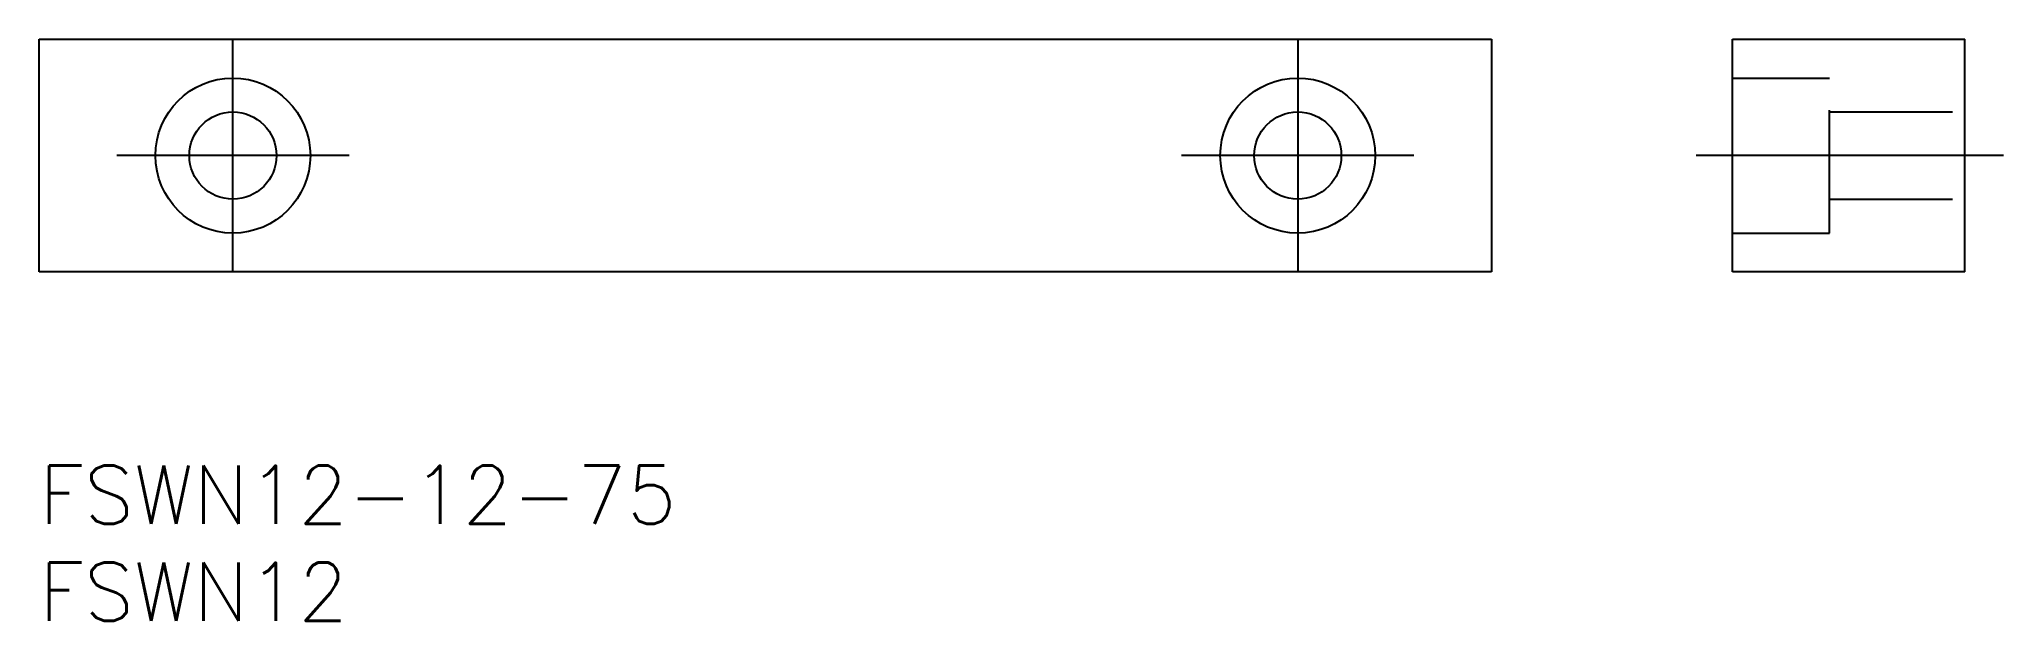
# Model space of a CAD drawing. Extents: x 0 to 101, y -8 to 22.
import ezdxf

# ---------------------------------------------------------------- set-up
doc = ezdxf.new("R2010")
doc.units = 0
doc.header["$LTSCALE"] = 0.5
doc.linetypes.add('CENTER', pattern=[50.8, 31.75, -6.35, 6.35, -6.35])
doc.linetypes.add('DASHED', pattern=[19.05, 12.7, -6.35])
for name, color, linetype in [('MSM_CENTER', 1, 'CENTER'), ('MSM_CONTINUOUS', 7, 'CONTINUOUS'), ('MSM_DASHED', 4, 'DASHED'), ('MSM_PART_NUMBER', 7, 'CONTINUOUS')]:
    doc.layers.add(name, color=color, linetype=linetype)
doc.styles.get("Standard").update_dxf_attribs({"font": 'txt.shx', "height": 3, "bigfont": 'bigfont.shx'})

# ---------------------------------------------------------------- blocks, each defined once
blk = doc.blocks.new('*U5')
at = {"layer": 'MSM_PART_NUMBER'}
blk.add_text('FSWN12-12-75', height=3, dxfattribs=at).set_placement((0, -3))
blk = doc.blocks.new('*U6')
at = {"layer": 'MSM_PART_NUMBER'}
blk.add_text('FSWN12', height=3, dxfattribs=at).set_placement((0, -8))

msp = doc.modelspace()

# ---------------------------------------------------------------- linework, layer by layer
at = {"layer": 'MSM_CENTER'}
for p, q in [((10, 10), (10, 22)), ((65, 22), (65, 10)), ((16, 16), (4, 16)), ((71, 16), (59, 16)), ((101.46, 16), (85.46, 16))]:
    msp.add_line(p, q, dxfattribs=at)
at = {"layer": 'MSM_CONTINUOUS'}
for p, q in [((0, 10), (0, 22)), ((0, 22), (75, 22)), ((75, 22), (75, 10)), ((87.46, 10), (87.46, 22)), ((87.46, 22), (99.46, 22)), ((99.46, 10), (99.46, 22)), ((0, 16), (0, 16)), ((0, 13), (0, 13)), ((75, 10), (0, 10)), ((99.46, 10), (87.46, 10))]:
    msp.add_line(p, q, dxfattribs=at)
for centre, radius in [((10, 16), 4), ((65, 16), 4), ((10, 16), 2.25), ((65, 16), 2.25)]:
    msp.add_circle(centre, radius, dxfattribs=at)
at = {"layer": 'MSM_DASHED'}
for p, q in [((87.46, 20), (92.46, 20)), ((92.46, 12), (92.46, 20)), ((92.46, 18.25), (99.46, 18.25)), ((92.46, 13.75), (99.46, 13.75)), ((87.46, 12), (92.46, 12))]:
    msp.add_line(p, q, dxfattribs=at)

# ---------------------------------------------------------------- block references
at = {"layer": 'MSM_CONTINUOUS'}
for name in ['*U5', '*U6']:
    msp.add_blockref(name, (0, 0), dxfattribs=at)

doc.saveas('drawing.dxf')
